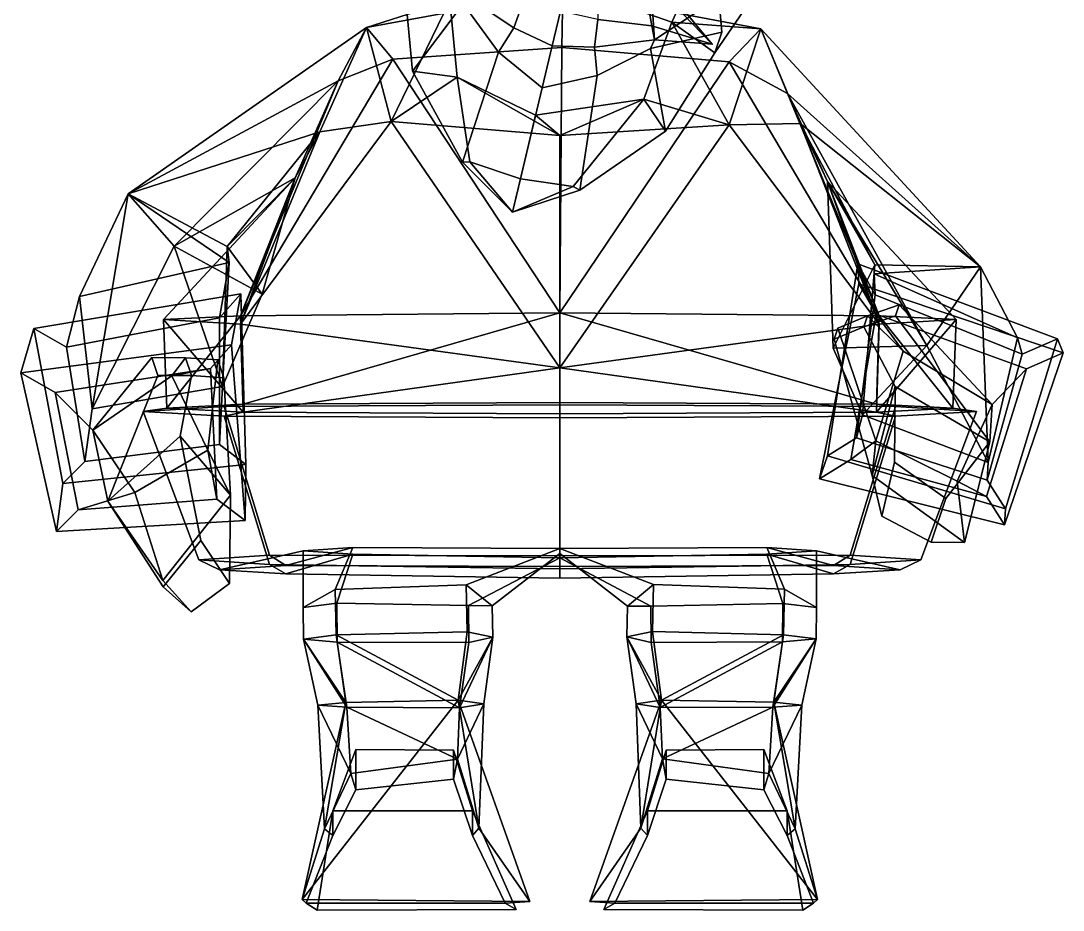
# Model space of a CAD drawing. Extents: x -184 to 168, y -153 to 313.
# Drawn here: x -184 to 168.1, y -153 to 147.4 of the extents above; entities that cross this region are included whole.
import ezdxf

# ---------------------------------------------------------------- set-up
doc = ezdxf.new("R2010")
doc.units = 0

msp = doc.modelspace()

# ---------------------------------------------------------------- linework, layer by layer
msp.add_point((49.493408, 139.537628, 101.527885))
for points in [[(35.908203, 146.94397, 30.821005), (-0.471714, 159.700195, 7.595522), (3.390653, 172.156555, 8.518088), (43.839218, 164.191528, 19.132387)], [(-34.576099, 153.106934, 100.939331), (-53.55323, 168.901245, 86.329781), (-54.609039, 161.581177, 55.145641), (-51.676071, 130.405273, 71.140068)], [(11.487739, 167.179626, 117.758499), (10.9428, 147.800568, 128.702957), (29.168404, 145.711243, 120.0354), (25.845766, 164.028687, 117.641388)], [(51.7374, 155.390625, 83.1595), (52.708355, 166.395081, 82.980804), (28.476768, 164.862274, 103.641167), (30.1014, 141.010468, 109.950516)], [(25.845766, 164.028687, 117.641388), (49.493408, 139.537628, 101.527885), (28.476768, 164.862274, 103.641167)], [(29.168404, 145.711243, 120.0354), (49.493408, 139.537628, 101.527885), (25.845766, 164.028687, 117.641388)], [(49.493408, 139.537628, 101.527885), (30.1014, 141.010468, 109.950516), (28.476768, 164.862274, 103.641167)], [(50.392166, 136.566345, 55.145641), (35.908203, 146.94397, 30.821005), (43.839218, 164.191528, 19.132387), (60.39814, 151.259155, 51.036533)], [(-0.962973, 157.340271, -0.303575), (-67.259155, 145.164856, 1.311036), (-39.121788, 154.097534, 30.596296), (-0.471714, 159.700195, 7.595522)], [(-51.676071, 130.405273, 71.140068), (-54.609039, 161.581177, 55.145641), (-39.121788, 154.097534, 30.596296), (-36.652264, 128.301025, 59.681229)], [(-14.331838, 153.821838, 128.702957), (-31.541775, 160.174469, 120.0354), (-34.494038, 156.399261, 109.950516), (-17.461229, 145.008057, 118.79734)], [(-0.471714, 159.700195, 7.595522), (35.908203, 146.94397, 30.821005), (65.915291, 144.641724, 0.594694), (-0.962973, 157.340271, -0.303575)], [(-0.962973, 157.340271, -0.303575), (-1.26818, 138.404419, -50.67358), (-58.338932, 134.391907, -42.120823), (-67.259155, 145.164856, 1.311036)], [(-22.677731, 136.843201, 120.845192), (-17.461229, 145.008057, 118.79734), (-34.494038, 156.399261, 109.950516), (-34.576099, 153.106934, 100.939331)], [(-0.962973, 157.340271, -0.303575), (65.915291, 144.641724, 0.594694), (55.239754, 133.536987, -41.984444), (-1.26818, 138.404419, -50.67358)], [(51.7374, 155.390625, 83.1595), (30.1014, 141.010468, 109.950516), (28.690197, 138.03476, 100.939323), (52.750233, 143.576172, 86.329781)], [(50.392166, 136.566345, 55.145641), (60.39814, 151.259155, 51.036533), (51.7374, 155.390625, 83.1595), (52.750233, 143.576172, 86.329781)], [(-67.259155, 145.164856, 1.311036), (-58.926655, 113.320984, 55.586124), (-39.121788, 154.097534, 30.596296)], [(-58.926655, 113.320984, 55.586124), (-36.652264, 128.301025, 59.681229), (-39.121788, 154.097534, 30.596296)], [(-34.810722, 99.658142, 102.891983), (-22.677731, 136.843201, 120.845192), (-34.576099, 153.106934, 100.939331), (-51.676071, 130.405273, 71.140068)], [(-1.741674, 150.613281, 129.386673), (-14.331838, 153.821838, 128.702957), (-17.461229, 145.008057, 118.79734), (-4.5371, 138.879272, 124.268707)], [(-1.741674, 150.613281, 129.386673), (-4.5371, 138.879272, 124.268707), (9.762125, 138.522583, 118.79734), (10.9428, 147.800568, 128.702957)], [(-83.016861, 109.830902, 37.993084), (-67.259155, 145.164856, 1.311036), (-147.757309, 88.889038, -49.006107)], [(-76.799911, 127.105865, -33.834141), (-147.757309, 88.889038, -49.006107), (-67.259155, 145.164856, 1.311036)], [(-83.016861, 109.830902, 37.993084), (-58.926655, 113.320984, 55.586124), (-67.259155, 145.164856, 1.311036)], [(-76.799911, 127.105865, -33.834141), (-67.259155, 145.164856, 1.311036), (-58.338932, 134.391907, -42.120823)], [(-7.904439, 124.74469, 127.211403), (-4.5371, 138.879272, 124.268707), (-17.461229, 145.008057, 118.79734), (-22.677731, 136.843201, 120.845192)], [(10.9428, 147.800568, 128.702957), (9.762125, 138.522583, 118.79734), (30.1014, 141.010468, 109.950516), (29.168404, 145.711243, 120.0354)], [(33.717728, 110.061584, 71.140068), (26.407532, 120.946503, 59.681229), (35.908203, 146.94397, 30.821005), (50.392166, 136.566345, 55.145641)], [(55.285446, 112.275513, 55.623241), (35.908203, 146.94397, 30.821005), (26.407532, 120.946503, 59.681229)], [(30.1014, 141.010468, 109.950516), (49.493408, 139.537628, 101.527885), (29.168404, 145.711243, 120.0354)], [(65.915291, 144.641724, 0.594694), (35.908203, 146.94397, 30.821005), (55.285446, 112.275513, 55.623241)], [(74.980942, 122.867889, -33.576927), (55.239754, 133.536987, -41.984444), (65.915291, 144.641724, 0.594694)], [(79.264038, 112.73938, 42.389793), (65.915291, 144.641724, 0.594694), (55.285446, 112.275513, 55.623241)], [(79.264038, 112.73938, 42.389793), (140.173065, 64.322205, -26.647043), (65.915291, 144.641724, 0.594694)], [(74.980942, 122.867889, -33.576927), (65.915291, 144.641724, 0.594694), (140.173065, 64.322205, -26.647043)], [(10.736941, 128.88269, 120.845192), (28.690197, 138.03476, 100.939323), (30.1014, 141.010468, 109.950516), (9.762125, 138.522583, 118.79734)], [(28.690197, 138.03476, 100.939323), (33.717728, 110.061584, 71.140068), (50.392166, 136.566345, 55.145641), (52.750233, 143.576172, 86.329781)], [(-1.927172, 48.693878, -103.878754), (-58.338932, 134.391907, -42.120823), (-1.26818, 138.404419, -50.67358)], [(-7.904439, 124.74469, 127.211403), (10.736941, 128.88269, 120.845192), (9.762125, 138.522583, 118.79734), (-4.5371, 138.879272, 124.268707)], [(-1.927172, 48.693878, -103.878754), (-1.26818, 138.404419, -50.67358), (55.239754, 133.536987, -41.984444)], [(4.800778, 90.221359, 102.891983), (33.717728, 110.061584, 71.140068), (28.690197, 138.03476, 100.939323), (10.736941, 128.88269, 120.845192)], [(-109.804375, 47.755951, -68.993019), (-58.338932, 134.391907, -42.120823), (-1.927172, 48.693878, -103.878754)], [(-109.804375, 47.755951, -68.993019), (-76.799911, 127.105865, -33.834141), (-58.338932, 134.391907, -42.120823)], [(-17.905796, 82.763367, 106.133919), (-7.904439, 124.74469, 127.211403), (-22.677731, 136.843201, 120.845192), (-34.810722, 99.658142, 102.891983)], [(-34.810722, 99.658142, 102.891983), (-51.676071, 130.405273, 71.140068), (-36.652264, 128.301025, 59.681229), (-32.297195, 99.770996, 86.985298)], [(105.950035, 47.755951, -68.993019), (-1.927172, 48.693878, -103.878754), (55.239754, 133.536987, -41.984444)], [(105.950035, 47.755951, -68.993019), (55.239754, 133.536987, -41.984444), (74.980942, 122.867889, -33.576927)], [(-76.799911, 127.105865, -33.834141), (-132.122513, 71.209457, -85.578163), (-147.757309, 88.889038, -49.006107)], [(-91.327034, 94.322296, -6.247361), (-132.122513, 71.209457, -85.578163), (-76.799911, 127.105865, -33.834141)], [(-109.804375, 47.755951, -68.993019), (-91.327034, 94.322296, -6.247361), (-76.799911, 127.105865, -33.834141)], [(-1.927171, 108.63974, 62.808678), (-36.652264, 128.301025, 59.681229), (-58.926655, 113.320984, 55.586124)], [(-32.297195, 99.770996, 86.985298), (-36.652264, 128.301025, 59.681229), (-10.116291, 115.460297, 61.042149), (-15.223245, 94.023544, 82.689224)], [(-10.116291, 115.460297, 61.042149), (-36.652264, 128.301025, 59.681229), (-1.927171, 108.63974, 62.808678)], [(-17.905796, 82.763367, 106.133919), (4.800778, 90.221359, 102.891983), (10.736941, 128.88269, 120.845192), (-7.904439, 124.74469, 127.211403)], [(2.608121, 91.455383, 86.985298), (-15.223245, 94.023544, 82.689224), (-10.116291, 115.460297, 61.042149), (26.407532, 120.946503, 59.681229)], [(-10.116291, 115.460297, 61.042149), (-1.927171, 108.63974, 62.808678), (26.407532, 120.946503, 59.681229)], [(-1.927171, 108.63974, 62.808678), (55.285446, 112.275513, 55.623241), (26.407532, 120.946503, 59.681229)], [(4.800778, 90.221359, 102.891983), (2.608121, 91.455383, 86.985298), (26.407532, 120.946503, 59.681229), (33.717728, 110.061584, 71.140068)], [(105.950035, 47.755951, -68.993019), (74.980942, 122.867889, -33.576927), (88.490677, 93.052414, -1.165908)], [(74.980942, 122.867889, -33.576927), (140.173065, 64.322205, -26.647043), (122.037971, 37.68605, -55.881588)], [(88.490677, 93.052414, -1.165908), (74.980942, 122.867889, -33.576927), (122.037971, 37.68605, -55.881588)], [(-1.927171, 30.165344, 118.979767), (-58.926655, 113.320984, 55.586124), (-109.804375, 44.956696, 87.559349)], [(-109.804375, 44.956696, 87.559349), (-58.926655, 113.320984, 55.586124), (-83.016861, 109.830902, 37.993084)], [(-1.927171, 30.165344, 118.979767), (-1.927171, 108.63974, 62.808678), (-58.926655, 113.320984, 55.586124)], [(105.950035, 44.956711, 87.559349), (79.264038, 112.73938, 42.389793), (55.285446, 112.275513, 55.623241)], [(105.950035, 44.956711, 87.559349), (88.490677, 93.052414, -1.165908), (79.264038, 112.73938, 42.389793)], [(88.490677, 93.052414, -1.165908), (104.458481, 64.96962, 12.296865), (79.264038, 112.73938, 42.389793)], [(79.264038, 112.73938, 42.389793), (104.458481, 64.96962, 12.296865), (140.173065, 64.322205, -26.647043)], [(-83.016861, 109.830902, 37.993084), (-147.757309, 88.889038, -49.006107), (-114.227448, 71.179321, -12.163834)], [(-91.327034, 94.322296, -6.247361), (-83.016861, 109.830902, 37.993084), (-114.227448, 71.179321, -12.163834)], [(-109.804375, 44.956696, 87.559349), (-83.016861, 109.830902, 37.993084), (-91.327034, 94.322296, -6.247361)], [(-1.927171, 30.165344, 118.979767), (55.285446, 112.275513, 55.623241), (-1.927171, 108.63974, 62.808678)], [(-1.927171, 30.165344, 118.979767), (105.950035, 44.956711, 87.559349), (55.285446, 112.275513, 55.623241)], [(-17.905796, 82.763367, 106.133919), (-34.810722, 99.658142, 102.891983), (-32.297195, 99.770996, 86.985298)], [(-17.905796, 82.763367, 106.133919), (-32.297195, 99.770996, 86.985298), (-15.223245, 94.023544, 82.689224)], [(-109.804375, 44.956696, 87.559349), (-91.327034, 94.322296, -6.247361), (-135.809021, 46.51265, 0.540683)], [(-135.809021, 46.51265, 0.540683), (-91.327034, 94.322296, -6.247361), (-109.804375, 47.755951, -68.993019)], [(-102.438416, 55.00589, -55.957283), (-132.122513, 71.209457, -85.578163), (-91.327034, 94.322296, -6.247361)], [(-102.438416, 55.00589, -55.957283), (-91.327034, 94.322296, -6.247361), (-114.227448, 71.179321, -12.163834)], [(-17.905796, 82.763367, 106.133919), (-15.223245, 94.023544, 82.689224), (2.608121, 91.455383, 86.985298)], [(105.950035, 44.956711, 87.559349), (131.954681, 46.51265, 0.540684), (88.490677, 93.052414, -1.165908)], [(131.954681, 46.51265, 0.540684), (105.950035, 47.755951, -68.993019), (88.490677, 93.052414, -1.165908)], [(90.337173, 36.757889, -24.045809), (104.458481, 64.96962, 12.296865), (88.490677, 93.052414, -1.165908)], [(90.337173, 36.757889, -24.045809), (88.490677, 93.052414, -1.165908), (122.037971, 37.68605, -55.881588)], [(-113.602539, 65.709976, -0.537062), (-147.757309, 88.889038, -49.006107), (-164.202255, 54.256241, -12.016767)], [(-159.875092, 16.335815, -33.721085), (-164.202255, 54.256241, -12.016767), (-147.757309, 88.889038, -49.006107)], [(-159.875092, 16.335815, -33.721085), (-147.757309, 88.889038, -49.006107), (-132.122513, 71.209457, -85.578163)], [(-113.602539, 65.709976, -0.537062), (-114.227448, 71.179321, -12.163834), (-147.757309, 88.889038, -49.006107)], [(-17.905796, 82.763367, 106.133919), (2.608121, 91.455383, 86.985298), (4.800778, 90.221359, 102.891983)], [(-115.886131, 23.864594, -25.157486), (-159.875092, 16.335815, -33.721085), (-132.122513, 71.209457, -85.578163)], [(-115.886131, 23.864594, -25.157486), (-132.122513, 71.209457, -85.578163), (-102.438416, 55.00589, -55.957283)], [(-115.886131, 23.864594, -25.157486), (-102.438416, 55.00589, -55.957283), (-114.227448, 71.179321, -12.163834)], [(-115.886131, 23.864594, -25.157486), (-114.227448, 71.179321, -12.163834), (-113.602539, 65.709976, -0.537062)], [(-164.202255, 54.256241, -12.016767), (-168.516449, 37.142487, 19.538794), (-116.891251, 47.03894, 30.207607), (-113.602539, 65.709976, -0.537062)], [(-113.602539, 65.709976, -0.537062), (-116.891251, 47.03894, 30.207607), (-116.878372, 4.286194, 5.275864), (-115.886131, 23.864594, -25.157486)], [(88.51886, 0.431686, 48.335129), (85.801544, -7.359634, 81.49485), (99.083328, 58.51088, 92.540962), (98.685768, 65.255981, 60.112465)], [(88.51886, 0.431686, 48.335129), (98.685768, 65.255981, 60.112465), (104.597763, 54.81839, 58.194275), (98.28598, 6.522476, 49.416168)], [(100.331902, 14.291183, 14.11817), (104.458481, 64.96962, 12.296865), (90.337173, 36.757889, -24.045809)], [(98.685768, 65.255981, 60.112465), (99.083328, 58.51088, 92.540962), (168.062561, 35.274094, 87.303345), (166.103271, 39.927917, 55.30386)], [(98.685768, 65.255981, 60.112465), (166.103271, 39.927917, 55.30386), (154.202423, 34.770996, 54.399117), (104.597763, 54.81839, 58.194275)], [(100.331902, 14.291183, 14.11817), (104.238548, 61.956497, 22.788406), (104.458481, 64.96962, 12.296865)], [(104.238548, 61.956497, 22.788406), (140.173065, 64.322205, -26.647043), (104.458481, 64.96962, 12.296865)], [(104.238548, 61.956497, 22.788406), (152.599457, 40.325974, 18.708511), (140.173065, 64.322205, -26.647043)], [(142.732376, -1.769791, 11.069991), (122.037971, 37.68605, -55.881588), (140.173065, 64.322205, -26.647043)], [(142.732376, -1.769791, 11.069991), (140.173065, 64.322205, -26.647043), (152.599457, 40.325974, 18.708511)], [(104.238548, 61.956497, 22.788406), (100.331902, 14.291183, 14.11817), (98.28598, 6.522476, 49.416168), (104.597763, 54.81839, 58.194275)], [(152.599457, 40.325974, 18.708511), (104.238548, 61.956497, 22.788406), (104.597763, 54.81839, 58.194275), (154.202423, 34.770996, 54.399117)], [(85.801544, -7.359634, 81.49485), (96.359146, -0.794159, 82.660042), (104.927094, 48.273132, 90.659355), (99.083328, 58.51088, 92.540962)], [(99.083328, 58.51088, 92.540962), (104.927094, 48.273132, 90.659355), (155.637039, 29.79921, 86.342232), (168.062561, 35.274094, 87.303345)], [(-109.700722, 55.184875, 35.64032), (-179.616989, 43.395065, 22.132191), (-183.955872, 28.432266, 50.53558), (-112.809456, 37.901886, 63.727604)], [(-109.700722, 55.184875, 35.64032), (-116.891251, 47.03894, 30.207607), (-168.516449, 37.142487, 19.538794), (-179.616989, 43.395065, 22.132191)], [(-162.366531, -1.484497, -2.404655), (-168.516449, 37.142487, 19.538794), (-164.202255, 54.256241, -12.016767), (-159.875092, 16.335815, -33.721085)], [(-108.00769, -2.453995, 2.186547), (-116.878372, 4.286194, 5.275864), (-116.891251, 47.03894, 30.207607), (-109.700722, 55.184875, 35.64032)], [(-108.00769, -2.453995, 2.186547), (-109.700722, 55.184875, 35.64032), (-112.809456, 37.901886, 63.727604), (-108.221939, -21.422745, 30.608286)], [(100.792816, 44.051117, 130.705322), (111.487907, 47.706253, 131.948303), (112.674507, 51.436035, 119.613686), (102.027428, 47.674454, 118.32399)], [(102.027428, 47.674454, 118.32399), (112.674507, 51.436035, 119.613686), (144.098175, 17.749313, 74.940117), (114.055725, 35.76004, 78.827492)], [(111.487907, 47.706253, 131.948303), (143.285873, 5.111221, 105.774277), (144.098175, 17.749313, 74.940117), (112.674507, 51.436035, 119.613686)], [(-134.622482, 16.497742, 1.573749), (-135.809021, 46.51265, 0.540683), (-109.804375, 47.755951, -68.993019)], [(-108.842026, 15.132889, 77.905914), (-135.809021, 46.51265, 0.540683), (-134.622482, 16.497742, 1.573749)], [(-108.842026, 15.132889, 77.905914), (-109.804375, 44.956696, 87.559349), (-135.809021, 46.51265, 0.540683)], [(-134.622482, 16.497742, 1.573749), (-109.804375, 47.755951, -68.993019), (-108.842026, 17.938446, -78.9991)], [(-108.842026, 17.938446, -78.9991), (-109.804375, 47.755951, -68.993019), (-1.927172, 48.693878, -103.878754)], [(-108.842026, 17.938446, -78.9991), (-1.927172, 48.693878, -103.878754), (-1.922106, 18.464081, -109.586929)], [(104.987679, 17.938446, -78.9991), (-1.922106, 18.464081, -109.586929), (-1.927172, 48.693878, -103.878754)], [(104.987679, 17.938446, -78.9991), (-1.927172, 48.693878, -103.878754), (105.950035, 47.755951, -68.993019)], [(90.743835, 39.820068, 129.379822), (100.792816, 44.051117, 130.705322), (102.027428, 47.674454, 118.32399), (91.938324, 43.550995, 117.004761)], [(91.938324, 43.550995, 117.004761), (102.027428, 47.674454, 118.32399), (114.055725, 35.76004, 78.827492), (104.760208, 5.497543, 70.373955)], [(104.760208, 5.497543, 70.373955), (114.055725, 35.76004, 78.827492), (104.927094, 48.273132, 90.659355), (96.359146, -0.794159, 82.660042)], [(100.792816, 44.051117, 130.705322), (111.317863, 23.894165, 125.21508), (143.285873, 5.111221, 105.774277), (111.487907, 47.706253, 131.948303)], [(114.055725, 35.76004, 78.827492), (144.098175, 17.749313, 74.940117), (155.637039, 29.79921, 86.342232), (104.927094, 48.273132, 90.659355)], [(130.768143, 16.497757, 1.57375), (104.987679, 17.938446, -78.9991), (105.950035, 47.755951, -68.993019)], [(104.987679, 15.132889, 77.905914), (131.954681, 46.51265, 0.540684), (105.950035, 44.956711, 87.559349)], [(104.987679, 15.132889, 77.905914), (130.768143, 16.497757, 1.57375), (131.954681, 46.51265, 0.540684)], [(130.768143, 16.497757, 1.57375), (105.950035, 47.755951, -68.993019), (131.954681, 46.51265, 0.540684)], [(-171.871826, -25.119385, 21.37145), (-183.955872, 28.432266, 50.53558), (-179.616989, 43.395065, 22.132191), (-169.728088, -8.866058, -7.40787)], [(-169.728088, -8.866058, -7.40787), (-179.616989, 43.395065, 22.132191), (-168.516449, 37.142487, 19.538794), (-162.366531, -1.484497, -2.404655)], [(-108.842026, 15.132889, 77.905914), (-1.927171, 30.165344, 118.979767), (-109.804375, 44.956696, 87.559349)], [(104.987679, 15.132889, 77.905914), (105.950035, 44.956711, 87.559349), (-1.927171, 30.165344, 118.979767)], [(90.743835, 39.820068, 129.379822), (103.520149, -6.152603, 101.568504), (111.317863, 23.894165, 125.21508), (100.792816, 44.051117, 130.705322)], [(90.743835, 39.820068, 129.379822), (91.938324, 43.550995, 117.004761), (104.760208, 5.497543, 70.373955), (103.520149, -6.152603, 101.568504)], [(142.428329, -7.809891, 46.677769), (142.732376, -1.769791, 11.069991), (152.599457, 40.325974, 18.708511), (154.202423, 34.770996, 54.399117)], [(148.622116, -17.413361, 44.910675), (142.428329, -7.809891, 46.677769), (154.202423, 34.770996, 54.399117), (166.103271, 39.927917, 55.30386)], [(148.216919, -22.829483, 77.583557), (148.622116, -17.413361, 44.910675), (166.103271, 39.927917, 55.30386), (168.062561, 35.274094, 87.303345)], [(-112.809456, 37.901886, 63.727604), (-183.955872, 28.432266, 50.53558), (-172.377625, 21.825607, 47.781013), (-119.906754, 29.918686, 58.398621)], [(-108.221939, -21.422745, 30.608286), (-112.809456, 37.901886, 63.727604), (-119.906754, 29.918686, 58.398621), (-117.812912, -14.152863, 33.938183)], [(100.331902, 14.291183, 14.11817), (90.337173, 36.757889, -24.045809), (122.037971, 37.68605, -55.881588)], [(100.331902, 14.291183, 14.11817), (122.037971, 37.68605, -55.881588), (142.732376, -1.769791, 11.069991)], [(148.216919, -22.829483, 77.583557), (168.062561, 35.274094, 87.303345), (155.637039, 29.79921, 86.342232), (142.149506, -13.348343, 79.327988)], [(-128.352798, 33.495941, 91.222), (-132.962265, 27.461533, 46.801941), (-159.637863, 9.086395, 37.199219), (-139.66217, 33.597015, 92.344955)], [(-137.64856, 27.523331, 103.592987), (-139.66217, 33.597015, 92.344955), (-159.637863, 9.086395, 37.199219), (-154.563187, -14.859528, 65.802567)], [(-126.326523, 27.52359, 102.543465), (-128.352798, 33.495941, 91.222), (-139.66217, 33.597015, 92.344955), (-137.64856, 27.523331, 103.592987)], [(-117.465263, 32.90538, 89.939049), (-120.817024, 2.321609, 32.158306), (-132.962265, 27.461533, 46.801941), (-128.352798, 33.495941, 91.222)], [(-115.444588, 26.823227, 101.226799), (-117.465263, 32.90538, 89.939049), (-128.352798, 33.495941, 91.222), (-126.326523, 27.52359, 102.543465)], [(-115.444588, 26.823227, 101.226799), (-113.17765, -12.802216, 62.822678), (-120.817024, 2.321609, 32.158306), (-117.465263, 32.90538, 89.939049)], [(-171.871826, -25.119385, 21.37145), (-164.650986, -17.824707, 26.310625), (-172.377625, 21.825607, 47.781013), (-183.955872, 28.432266, 50.53558)], [(-132.962265, 27.461533, 46.801941), (-119.906754, 29.918686, 58.398621), (-172.377625, 21.825607, 47.781013), (-159.637863, 9.086395, 37.199219)], [(-120.817024, 2.321609, 32.158306), (-117.812912, -14.152863, 33.938183), (-119.906754, 29.918686, 58.398621), (-132.962265, 27.461533, 46.801941)], [(-108.842026, 15.132889, 77.905914), (-1.927171, 14.636017, 108.501472), (-1.927171, 30.165344, 118.979767)], [(104.987679, 15.132889, 77.905914), (-1.927171, 30.165344, 118.979767), (-1.927171, 14.636017, 108.501472)], [(132.228607, -8.112, 67.463036), (142.149506, -13.348343, 79.327988), (155.637039, 29.79921, 86.342232), (144.098175, 17.749313, 74.940117)], [(-126.326523, 27.52359, 102.543465), (-137.64856, 27.523331, 103.592987), (-154.563187, -14.859528, 65.802567), (-130.15741, 7.118851, 91.764191)], [(-115.444588, 26.823227, 101.226799), (-126.326523, 27.52359, 102.543465), (-130.15741, 7.118851, 91.764191), (-113.17765, -12.802216, 62.822678)], [(-145.513016, -11.990387, 24.660238), (-159.637863, 9.086395, 37.199219), (-172.377625, 21.825607, 47.781013), (-164.650986, -17.824707, 26.310625)], [(-115.886131, 23.864594, -25.157486), (-116.878372, 4.286194, 5.275864), (-162.366531, -1.484497, -2.404655), (-159.875092, 16.335815, -33.721085)], [(106.782074, -19.958969, 169.077911), (111.078339, -1.665161, 173.667419), (111.317863, 23.894165, 125.21508), (103.520149, -6.152603, 101.568504)], [(111.078339, -1.665161, 173.667419), (128.435654, -13.947861, 170.481415), (143.285873, 5.111221, 105.774277), (111.317863, 23.894165, 125.21508)], [(-115.290718, 17.05925, -90.831833), (-142.68335, 15.406616, 1.593703), (-134.622482, 16.497742, 1.573749), (-108.842026, 17.938446, -78.9991)], [(-115.290718, 17.05925, -90.831833), (-108.842026, 17.938446, -78.9991), (-1.922106, 18.464081, -109.586929), (-1.927094, 17.71611, -125.406319)], [(-100.014145, -33.096596, -89.914604), (-115.290718, 17.05925, -90.831833), (-1.927094, 17.71611, -125.406319), (-1.927172, -33.333084, -124.473)], [(96.159805, -33.096596, -89.914604), (-1.927172, -33.333084, -124.473), (-1.927094, 17.71611, -125.406319), (111.436371, 17.05925, -90.831833)], [(111.436371, 17.05925, -90.831833), (-1.927094, 17.71611, -125.406319), (-1.922106, 18.464081, -109.586929), (104.987679, 17.938446, -78.9991)], [(111.436371, 17.05925, -90.831833), (104.987679, 17.938446, -78.9991), (130.768143, 16.497757, 1.57375), (138.82901, 15.406616, 1.593704)], [(134.779816, -28.891113, 96.237366), (132.228607, -8.112, 67.463036), (144.098175, 17.749313, 74.940117), (143.285873, 5.111221, 105.774277)], [(-123.833817, -34.749222, 2.510929), (-142.68335, 15.406616, 1.593703), (-115.290718, 17.05925, -90.831833), (-100.014145, -33.096596, -89.914604)], [(-142.68335, 15.406616, 1.593703), (-115.290718, 13.888962, 86.470825), (-108.842026, 15.132889, 77.905914), (-134.622482, 16.497742, 1.573749)], [(-115.290718, 13.888962, 86.470825), (-142.68335, 15.406616, 1.593703), (-123.833817, -34.749222, 2.510929), (-100.014145, -36.266876, 87.388054)], [(-1.927171, 13.311371, 121.044106), (-1.927171, 14.636017, 108.501472), (-108.842026, 15.132889, 77.905914), (-115.290718, 13.888962, 86.470825)], [(-1.927171, 13.311371, 121.044106), (111.436371, 13.888962, 86.470825), (104.987679, 15.132889, 77.905914), (-1.927171, 14.636017, 108.501472)], [(119.979477, -34.749222, 2.51093), (96.159805, -33.096596, -89.914604), (111.436371, 17.05925, -90.831833), (138.82901, 15.406616, 1.593704)], [(111.436371, 13.888962, 86.470825), (96.159805, -36.266876, 87.388054), (119.979477, -34.749222, 2.51093), (138.82901, 15.406616, 1.593704)], [(100.331902, 14.291183, 14.11817), (142.732376, -1.769791, 11.069991), (142.428329, -7.809891, 46.677769), (98.28598, 6.522476, 49.416168)], [(138.82901, 15.406616, 1.593704), (130.768143, 16.497757, 1.57375), (104.987679, 15.132889, 77.905914), (111.436371, 13.888962, 86.470825)], [(-1.927171, -37.739777, 121.977699), (-1.927171, 13.311371, 121.044106), (-115.290718, 13.888962, 86.470825), (-100.014145, -36.266876, 87.388054)], [(-1.927171, -37.739777, 121.977699), (96.159805, -36.266876, 87.388054), (111.436371, 13.888962, 86.470825), (-1.927171, 13.311371, 121.044106)], [(-135.992554, -41.627579, 49.738091), (-154.563187, -14.859528, 65.802567), (-159.637863, 9.086395, 37.199219), (-145.513016, -11.990387, 24.660238)], [(-123.165314, -28.126564, 133.11441), (-130.15741, 7.118851, 91.764191), (-154.563187, -14.859528, 65.802567), (-135.9328, -43.759979, 125.706352)], [(-113.451721, -42.739044, 124.97155), (-113.17765, -12.802216, 62.822678), (-130.15741, 7.118851, 91.764191), (-123.165314, -28.126564, 133.11441)], [(-108.00769, -2.453995, 2.186547), (-169.728088, -8.866058, -7.40787), (-162.366531, -1.484497, -2.404655), (-116.878372, 4.286194, 5.275864)], [(88.51886, 0.431686, 48.335129), (98.28598, 6.522476, 49.416168), (142.428329, -7.809891, 46.677769), (148.622116, -17.413361, 44.910675)], [(104.760208, 5.497543, 70.373955), (96.359146, -0.794159, 82.660042), (142.149506, -13.348343, 79.327988), (132.228607, -8.112, 67.463036)], [(103.520149, -6.152603, 101.568504), (104.760208, 5.497543, 70.373955), (132.228607, -8.112, 67.463036), (134.779816, -28.891113, 96.237366)], [(123.466751, -28.681122, 155.19104), (134.779816, -28.891113, 96.237366), (143.285873, 5.111221, 105.774277), (128.435654, -13.947861, 170.481415)], [(-120.817024, 2.321609, 32.158306), (-145.513016, -11.990387, 24.660238), (-164.650986, -17.824707, 26.310625), (-117.812912, -14.152863, 33.938183)], [(-113.17765, -12.802216, 62.822678), (-135.992554, -41.627579, 49.738091), (-145.513016, -11.990387, 24.660238), (-120.817024, 2.321609, 32.158306)], [(88.51886, 0.431686, 48.335129), (148.622116, -17.413361, 44.910675), (148.216919, -22.829483, 77.583557), (85.801544, -7.359634, 81.49485)], [(-108.00769, -2.453995, 2.186547), (-108.221939, -21.422745, 30.608286), (-171.871826, -25.119385, 21.37145), (-169.728088, -8.866058, -7.40787)], [(85.801544, -7.359634, 81.49485), (148.216919, -22.829483, 77.583557), (142.149506, -13.348343, 79.327988), (96.359146, -0.794159, 82.660042)], [(106.782074, -19.958969, 169.077911), (123.466751, -28.681122, 155.19104), (128.435654, -13.947861, 170.481415), (111.078339, -1.665161, 173.667419)], [(106.782074, -19.958969, 169.077911), (103.520149, -6.152603, 101.568504), (134.779816, -28.891113, 96.237366), (123.466751, -28.681122, 155.19104)], [(-113.451721, -42.739044, 124.97155), (-126.442101, -52.310577, 108.032379), (-135.992554, -41.627579, 49.738091), (-113.17765, -12.802216, 62.822678)], [(-108.221939, -21.422745, 30.608286), (-117.812912, -14.152863, 33.938183), (-164.650986, -17.824707, 26.310625), (-171.871826, -25.119385, 21.37145)], [(-126.442101, -52.310577, 108.032379), (-135.9328, -43.759979, 125.706352), (-154.563187, -14.859528, 65.802567), (-135.992554, -41.627579, 49.738091)], [(-113.451721, -42.739044, 124.97155), (-123.165314, -28.126564, 133.11441), (-135.9328, -43.759979, 125.706352), (-126.442101, -52.310577, 108.032379)], [(-116.824379, -38.059021, 2.571457), (-94.406586, -36.618332, -78.001396), (-71.870277, -30.561325, -60.893707), (-88.653992, -31.694038, 2.455057)], [(-94.406586, -36.618332, -78.001396), (-1.927172, -36.955048, -108.581703), (-1.927172, -30.918701, -87.188301), (-71.870277, -30.561325, -60.893707)], [(-88.653992, -31.694038, 2.455057), (-71.870277, -30.561325, -60.893707), (-77.780479, -44.707291, -40.586758), (-88.656235, -50.788475, 2.56917)], [(-71.870277, -30.561325, -60.893707), (-1.927172, -30.918701, -87.188301), (-33.583794, -43.124641, -63.376064), (-77.780479, -44.707291, -40.586758)], [(-1.927172, -30.918701, -87.188301), (-1.927172, -32.51503, 2.0891), (-24.769461, -50.282806, 2.165445), (-33.583794, -43.124641, -63.376064)], [(68.015938, -30.561325, -60.893707), (73.929291, -44.629066, -40.624607), (29.737434, -42.982399, -63.422619), (-1.927172, -30.918701, -87.188301)], [(90.552238, -36.618332, -78.001396), (68.015938, -30.561325, -60.893707), (-1.927172, -30.918701, -87.188301), (-1.927172, -36.955048, -108.581703)], [(20.908062, -50.29184, 2.107331), (-1.927172, -32.51503, 2.0891), (-1.927172, -30.918701, -87.188301), (29.737434, -42.982399, -63.422619)], [(84.799652, -31.694038, 2.455058), (84.794838, -50.813797, 2.524062), (73.929291, -44.629066, -40.624607), (68.015938, -30.561325, -60.893707)], [(112.970032, -38.059021, 2.571458), (84.799652, -31.694038, 2.455058), (68.015938, -30.561325, -60.893707), (90.552238, -36.618332, -78.001396)], [(-123.833817, -34.749222, 2.510929), (-100.014145, -33.096596, -89.914604), (-94.406586, -36.618332, -78.001396), (-116.824379, -38.059021, 2.571457)], [(-100.014145, -36.266876, 87.388054), (-123.833817, -34.749222, 2.510929), (-116.824379, -38.059021, 2.571457), (-94.406586, -39.423889, 78.903618)], [(-94.406586, -39.423889, 78.903618), (-116.824379, -38.059021, 2.571457), (-88.653992, -31.694038, 2.455057), (-71.870277, -32.778229, 63.08979)], [(-100.014145, -33.096596, -89.914604), (-1.927172, -33.333084, -124.473), (-1.927172, -36.955048, -108.581703), (-94.406586, -36.618332, -78.001396)], [(-1.927172, -40.854767, 109.516266), (-94.406586, -39.423889, 78.903618), (-71.870277, -32.778229, 63.08979), (-1.927172, -34.049866, 87.926689)], [(-71.870277, -32.778229, 63.08979), (-88.653992, -31.694038, 2.455057), (-88.656235, -50.788475, 2.56917), (-77.220078, -49.281937, 43.018311)], [(-1.927172, -34.049866, 87.926689), (-71.870277, -32.778229, 63.08979), (-77.220078, -49.281937, 43.018311), (-32.721638, -50.162552, 65.247124)], [(-1.927172, -32.51503, 2.0891), (-1.927172, -34.049866, 87.926689), (-32.721638, -50.162552, 65.247124), (-24.769461, -50.282806, 2.165445)], [(20.908062, -50.29184, 2.107331), (28.84766, -50.32151, 65.198715), (-1.927172, -34.049866, 87.926689), (-1.927172, -32.51503, 2.0891)], [(-1.927172, -34.049866, 87.926689), (28.84766, -50.32151, 65.198715), (73.350937, -49.39949, 42.979256), (68.015938, -32.778229, 63.08979)], [(-1.927172, -40.854767, 109.516266), (-1.927172, -34.049866, 87.926689), (68.015938, -32.778229, 63.08979), (90.552238, -39.423889, 78.903618)], [(96.159805, -33.096596, -89.914604), (90.552238, -36.618332, -78.001396), (-1.927172, -36.955048, -108.581703), (-1.927172, -33.333084, -124.473)], [(68.015938, -32.778229, 63.08979), (73.350937, -49.39949, 42.979256), (84.794838, -50.813797, 2.524062), (84.799652, -31.694038, 2.455058)], [(90.552238, -39.423889, 78.903618), (68.015938, -32.778229, 63.08979), (84.799652, -31.694038, 2.455058), (112.970032, -38.059021, 2.571458)], [(119.979477, -34.749222, 2.51093), (112.970032, -38.059021, 2.571458), (90.552238, -36.618332, -78.001396), (96.159805, -33.096596, -89.914604)], [(96.159805, -36.266876, 87.388054), (90.552238, -39.423889, 78.903618), (112.970032, -38.059021, 2.571458), (119.979477, -34.749222, 2.51093)], [(-1.927171, -37.739777, 121.977699), (-100.014145, -36.266876, 87.388054), (-94.406586, -39.423889, 78.903618), (-1.927172, -40.854767, 109.516266)], [(-1.927171, -37.739777, 121.977699), (-1.927172, -40.854767, 109.516266), (90.552238, -39.423889, 78.903618), (96.159805, -36.266876, 87.388054)], [(-88.482552, -61.444527, 0.551552), (-88.656235, -50.788475, 2.56917), (-77.780479, -44.707291, -40.586758), (-77.454552, -60.083084, -18.099323)], [(-77.454552, -60.083084, -18.099323), (-77.780479, -44.707291, -40.586758), (-33.583794, -43.124641, -63.376064), (-33.194515, -58.966629, -28.150902)], [(-24.59725, -60.770294, 0.013252), (-33.194515, -58.966629, -28.150902), (-33.583794, -43.124641, -63.376064), (-24.769461, -50.282806, 2.165445)], [(20.755999, -60.739281, -0.006101), (20.908062, -50.29184, 2.107331), (29.737434, -42.982399, -63.422619), (29.345118, -58.936775, -28.172729)], [(73.608223, -60.036736, -18.13315), (29.345118, -58.936775, -28.172729), (29.737434, -42.982399, -63.422619), (73.929291, -44.629066, -40.624607)], [(84.64167, -61.391724, 0.514812), (73.608223, -60.036736, -18.13315), (73.929291, -44.629066, -40.624607), (84.794838, -50.813797, 2.524062)], [(-77.133255, -62.491539, 17.847233), (-77.220078, -49.281937, 43.018311), (-88.656235, -50.788475, 2.56917), (-88.482552, -61.444527, 0.551552)], [(-32.700214, -62.671951, 27.151489), (-32.721638, -50.162552, 65.247124), (-77.220078, -49.281937, 43.018311), (-77.133255, -62.491539, 17.847233)], [(-32.700214, -62.671951, 27.151489), (-24.59725, -60.770294, 0.013252), (-24.769461, -50.282806, 2.165445), (-32.721638, -50.162552, 65.247124)], [(28.866865, -62.634239, 27.13006), (28.84766, -50.32151, 65.198715), (20.908062, -50.29184, 2.107331), (20.755999, -60.739281, -0.006101)], [(28.866865, -62.634239, 27.13006), (73.297363, -62.440086, 17.813663), (73.350937, -49.39949, 42.979256), (28.84766, -50.32151, 65.198715)], [(73.297363, -62.440086, 17.813663), (84.64167, -61.391724, 0.514812), (84.794838, -50.813797, 2.524062), (73.350937, -49.39949, 42.979256)], [(-36.228783, -82.109512, -10.921304), (-77.454552, -60.083084, -18.099323), (-33.194515, -58.966629, -28.150902)], [(-36.228783, -82.109512, -10.921304), (-33.194515, -58.966629, -28.150902), (-24.59725, -60.770294, 0.013252)], [(32.392075, -82.082733, -10.940751), (20.755999, -60.739281, -0.006101), (29.345118, -58.936775, -28.172729)], [(32.392075, -82.082733, -10.940751), (29.345118, -58.936775, -28.172729), (73.608223, -60.036736, -18.13315)], [(-74.166855, -82.848396, -1.729097), (-88.482552, -61.444527, 0.551552), (-77.454552, -60.083084, -18.099323)], [(-73.876877, -84.492737, 31.217672), (-77.133255, -62.491539, 17.847233), (-88.482552, -61.444527, 0.551552)], [(-73.876877, -84.492737, 31.217672), (-88.482552, -61.444527, 0.551552), (-83.613113, -83.772011, 15.360157)], [(-83.613113, -83.772011, 15.360157), (-88.482552, -61.444527, 0.551552), (-74.166855, -82.848396, -1.729097)], [(-74.166855, -82.848396, -1.729097), (-77.454552, -60.083084, -18.099323), (-36.228783, -82.109512, -10.921304)], [(-35.782665, -84.639275, 39.766029), (-32.700214, -62.671951, 27.151489), (-77.133255, -62.491539, 17.847233)], [(-35.782665, -84.639275, 39.766029), (-77.133255, -62.491539, 17.847233), (-73.876877, -84.492737, 31.217672)], [(-27.640629, -83.335945, 14.886171), (-36.228783, -82.109512, -10.921304), (-24.59725, -60.770294, 0.013252)], [(-35.782665, -84.639275, 39.766029), (-27.640629, -83.335945, 14.886171), (-24.59725, -60.770294, 0.013252)], [(-35.782665, -84.639275, 39.766029), (-24.59725, -60.770294, 0.013252), (-32.700214, -62.671951, 27.151489)], [(31.960323, -84.612823, 39.74683), (28.866865, -62.634239, 27.13006), (20.755999, -60.739281, -0.006101)], [(31.960323, -84.612823, 39.74683), (20.755999, -60.739281, -0.006101), (23.811213, -83.311974, 14.869128)], [(23.811213, -83.311974, 14.869128), (20.755999, -60.739281, -0.006101), (32.392075, -82.082733, -10.940751)], [(31.960323, -84.612823, 39.74683), (73.297363, -62.440086, 17.813663), (28.866865, -62.634239, 27.13006)], [(31.960323, -84.612823, 39.74683), (70.0522, -84.454185, 31.188068), (73.297363, -62.440086, 17.813663)], [(70.33284, -82.809624, -1.758861), (32.392075, -82.082733, -10.940751), (73.608223, -60.036736, -18.13315)], [(70.0522, -84.454185, 31.188068), (84.64167, -61.391724, 0.514812), (73.297363, -62.440086, 17.813663)], [(70.0522, -84.454185, 31.188068), (79.783958, -83.730309, 15.327861), (84.64167, -61.391724, 0.514812)], [(70.33284, -82.809624, -1.758861), (73.608223, -60.036736, -18.13315), (84.64167, -61.391724, 0.514812)], [(79.783958, -83.730309, 15.327861), (70.33284, -82.809624, -1.758861), (84.64167, -61.391724, 0.514812)], [(-88.912186, -149.472214, -33.004185), (-74.166855, -82.848396, -1.729097), (-36.228783, -82.109512, -10.921304)], [(-12.028728, -150.10437, -35.439911), (-88.912186, -149.472214, -33.004185), (-36.228783, -82.109512, -10.921304)], [(-88.912186, -149.472214, -33.004185), (-81.411575, -125.556137, -5.298913), (-74.166855, -82.848396, -1.729097)], [(-81.411575, -125.556137, -5.298913), (-83.613113, -83.772011, 15.360157), (-74.166855, -82.848396, -1.729097)], [(-72.496582, -106.84993, 12.54144), (-73.876877, -84.492737, 31.217672), (-83.613113, -83.772011, 15.360157)], [(-81.411575, -125.556137, -5.298913), (-72.496582, -106.84993, 12.54144), (-83.613113, -83.772011, 15.360157)], [(-29.26713, -125.345802, -5.654927), (-27.640629, -83.335945, 14.886171), (-36.523037, -101.972214, 22.297003)], [(-36.523037, -101.972214, 22.297003), (-27.640629, -83.335945, 14.886171), (-35.782665, -84.639275, 39.766029)], [(-12.028728, -150.10437, -35.439911), (-36.228783, -82.109512, -10.921304), (-29.26713, -125.345802, -5.654927)], [(-29.26713, -125.345802, -5.654927), (-36.228783, -82.109512, -10.921304), (-27.640629, -83.335945, 14.886171)], [(8.210526, -150.090546, -35.459), (25.44935, -125.331673, -5.674515), (32.392075, -82.082733, -10.940751)], [(8.210526, -150.090546, -35.459), (32.392075, -82.082733, -10.940751), (85.094376, -149.440567, -33.039974)], [(25.44935, -125.331673, -5.674515), (23.811213, -83.311974, 14.869128), (32.392075, -82.082733, -10.940751)], [(32.705616, -101.9599, 22.278912), (31.960323, -84.612823, 39.74683), (23.811213, -83.311974, 14.869128)], [(25.44935, -125.331673, -5.674515), (32.705616, -101.9599, 22.278912), (23.811213, -83.311974, 14.869128)], [(32.705616, -101.9599, 22.278912), (70.0522, -84.454185, 31.188068), (31.960323, -84.612823, 39.74683)], [(85.094376, -149.440567, -33.039974), (32.392075, -82.082733, -10.940751), (70.33284, -82.809624, -1.758861)], [(68.678246, -106.827919, 12.514832), (70.0522, -84.454185, 31.188068), (32.705616, -101.9599, 22.278912)], [(77.593941, -125.529755, -5.329916), (79.783958, -83.730309, 15.327861), (68.678246, -106.827919, 12.514832)], [(68.678246, -106.827919, 12.514832), (79.783958, -83.730309, 15.327861), (70.0522, -84.454185, 31.188068)], [(85.094376, -149.440567, -33.039974), (70.33284, -82.809624, -1.758861), (77.593941, -125.529755, -5.329916)], [(77.593941, -125.529755, -5.329916), (70.33284, -82.809624, -1.758861), (79.783958, -83.730309, 15.327861)], [(-36.523037, -101.972214, 22.297003), (-35.782665, -84.639275, 39.766029), (-73.876877, -84.492737, 31.217672)], [(-72.496582, -106.84993, 12.54144), (-36.523037, -101.972214, 22.297003), (-73.876877, -84.492737, 31.217672)], [(-31.473774, -119.444244, 102.617195), (-37.787899, -98.998032, 87.801697), (-70.777412, -98.812729, 87.801697), (-78.613716, -119.444244, 102.617195)], [(-78.613716, -119.444244, 102.617195), (-70.777412, -98.812729, 87.801697), (-70.777412, -112.334427, 35.947453), (-78.613716, -127.827744, 43.725594)], [(-36.523037, -101.972214, 22.297003), (-72.496582, -106.84993, 12.54144), (-70.777412, -112.334427, 35.947453), (-37.787899, -108.736435, 35.947453)], [(-37.787899, -98.998032, 87.801697), (-37.787899, -108.736435, 35.947453), (-70.777412, -112.334427, 35.947453), (-70.777412, -98.812729, 87.801697)], [(-31.473774, -119.444244, 102.617195), (-31.473774, -127.827744, 43.725594), (-37.787899, -108.736435, 35.947453), (-37.787899, -98.998032, 87.801697)], [(-29.26713, -125.345802, -5.654927), (-36.523037, -101.972214, 22.297003), (-37.787899, -108.736435, 35.947453), (-31.473774, -127.827744, 43.725594)], [(25.44935, -125.331673, -5.674515), (27.673773, -127.827744, 43.725594), (33.987896, -108.736435, 35.947453), (32.705616, -101.9599, 22.278912)], [(27.673773, -119.444244, 102.617195), (74.813721, -119.444244, 102.617195), (66.977409, -98.812729, 87.801697), (33.987896, -98.998032, 87.801697)], [(27.673773, -119.444244, 102.617195), (33.987896, -98.998032, 87.801697), (33.987896, -108.736435, 35.947453), (27.673773, -127.827744, 43.725594)], [(32.705616, -101.9599, 22.278912), (33.987896, -108.736435, 35.947453), (66.977409, -112.334427, 35.947453), (68.678246, -106.827919, 12.514832)], [(33.987896, -98.998032, 87.801697), (66.977409, -98.812729, 87.801697), (66.977409, -112.334427, 35.947453), (33.987896, -108.736435, 35.947453)], [(74.813721, -119.444244, 102.617195), (74.813721, -127.827744, 43.725594), (66.977409, -112.334427, 35.947453), (66.977409, -98.812729, 87.801697)], [(-81.411575, -125.556137, -5.298913), (-78.613716, -127.827744, 43.725594), (-70.777412, -112.334427, 35.947453), (-72.496582, -106.84993, 12.54144)], [(77.593941, -125.529755, -5.329916), (68.678246, -106.827919, 12.514832), (66.977409, -112.334427, 35.947453), (74.813721, -127.827744, 43.725594)], [(-83.890282, -153.02951, 102.617195), (-78.613716, -119.444244, 102.617195), (-78.613716, -127.827744, 43.725594), (-87.594154, -150.723206, 36.317848)], [(-16.70689, -152.844193, 102.617195), (-31.473774, -119.444244, 102.617195), (-78.613716, -119.444244, 102.617195), (-83.890282, -153.02951, 102.617195)], [(-16.70689, -152.844193, 102.617195), (-20.410763, -150.61731, 32.613968), (-31.473774, -127.827744, 43.725594), (-31.473774, -119.444244, 102.617195)], [(12.906889, -152.844193, 102.617195), (80.090286, -153.02951, 102.617195), (74.813721, -119.444244, 102.617195), (27.673773, -119.444244, 102.617195)], [(12.906889, -152.844193, 102.617195), (27.673773, -119.444244, 102.617195), (27.673773, -127.827744, 43.725594), (16.610764, -150.61731, 32.613968)], [(80.090286, -153.02951, 102.617195), (83.794151, -150.723206, 36.317848), (74.813721, -127.827744, 43.725594), (74.813721, -119.444244, 102.617195)], [(-88.912186, -149.472214, -33.004185), (-87.594154, -150.723206, 36.317848), (-78.613716, -127.827744, 43.725594), (-81.411575, -125.556137, -5.298913)], [(-12.028728, -150.10437, -35.439911), (-29.26713, -125.345802, -5.654927), (-31.473774, -127.827744, 43.725594), (-20.410763, -150.61731, 32.613968)], [(8.210526, -150.090546, -35.459), (16.610764, -150.61731, 32.613968), (27.673773, -127.827744, 43.725594), (25.44935, -125.331673, -5.674515)], [(85.094376, -149.440567, -33.039974), (77.593941, -125.529755, -5.329916), (74.813721, -127.827744, 43.725594), (83.794151, -150.723206, 36.317848)], [(-88.912186, -149.472214, -33.004185), (-12.028728, -150.10437, -35.439911), (-20.410763, -150.61731, 32.613968), (-87.594154, -150.723206, 36.317848)], [(-83.890282, -153.02951, 102.617195), (-87.594154, -150.723206, 36.317848), (-20.410763, -150.61731, 32.613968), (-16.70689, -152.844193, 102.617195)], [(85.094376, -149.440567, -33.039974), (83.794151, -150.723206, 36.317848), (16.610764, -150.61731, 32.613968), (8.210526, -150.090546, -35.459)], [(80.090286, -153.02951, 102.617195), (12.906889, -152.844193, 102.617195), (16.610764, -150.61731, 32.613968), (83.794151, -150.723206, 36.317848)]]:
    msp.add_3dface(points)

doc.saveas('drawing.dxf')
